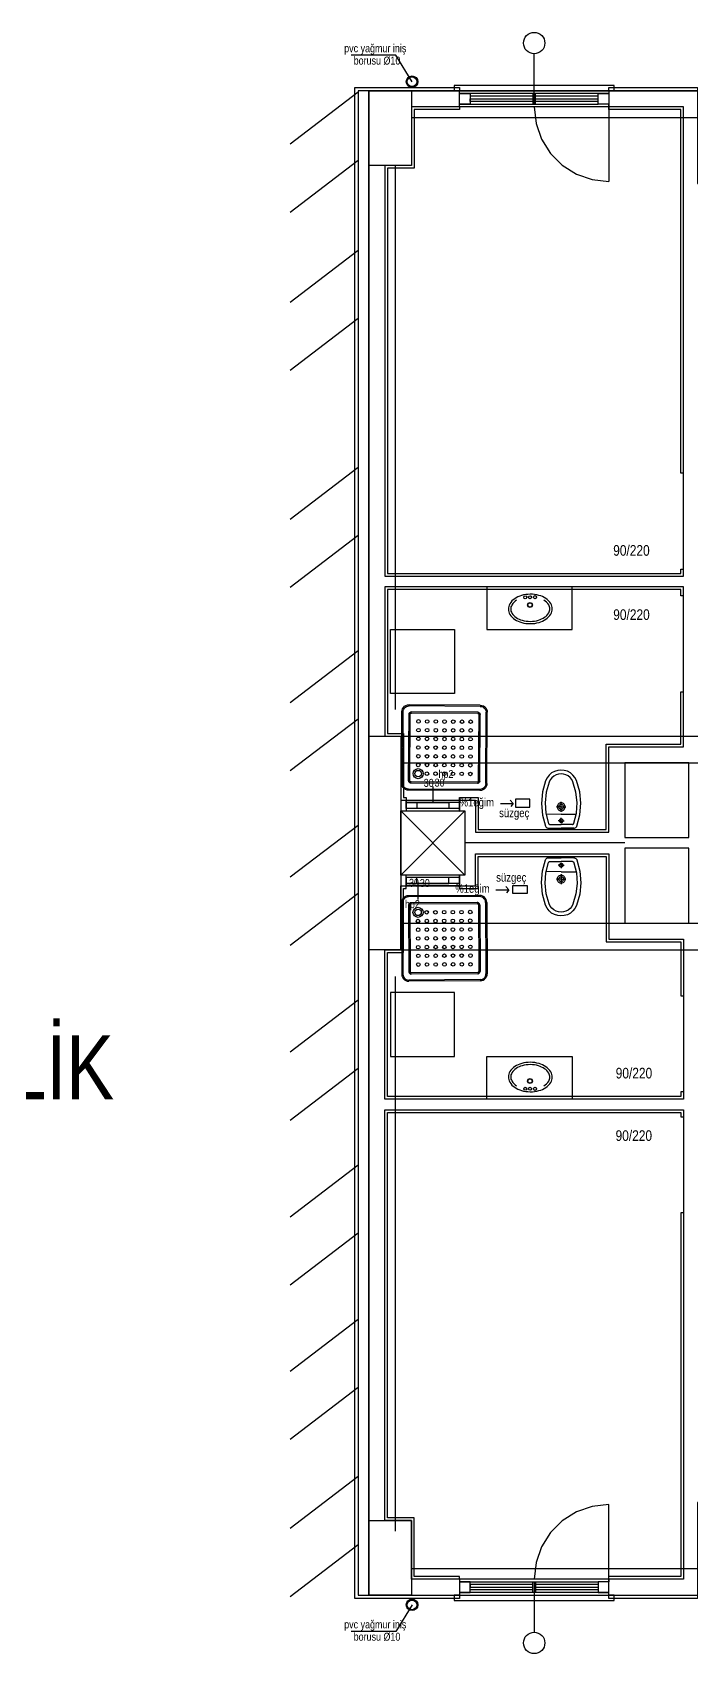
# Model space of a CAD drawing. Header units: centimetres. Extents: x 0 to 13234, y -30 to 2970.
# Drawn here: x 1160 to 1469, y 1161 to 1921 of the extents above; entities that cross this region are included whole.
import ezdxf
from ezdxf.enums import TextEntityAlignment as Align

# ---------------------------------------------------------------- set-up
doc = ezdxf.new("R2010")
doc.units = ezdxf.units.CM
doc.layers.add('SCOTT-ANTET', color=4, linetype='CONTINUOUS')
doc.layers.add('SCOTT-MIMARI', color=8, linetype='CONTINUOUS')
doc.styles.get("Standard").update_dxf_attribs({"font": 'arial.ttf', "width": 0.8})

msp = doc.modelspace()

# ---------------------------------------------------------------- linework, layer by layer
at = {"layer": 'SCOTT-MIMARI'}
for p, q in [((1330.23, 1910.21), (1309.29, 1910.21)), ((1337.87, 1897.79), (1330.23, 1910.21)), ((1369.83, 1605.63), (1336.47, 1605.8)), ((1369.83, 1605.07), (1336.47, 1605.25)), ((1332.94, 1569.13), (1333.12, 1602.48)), ((1333.5, 1569.12), (1333.68, 1602.48)), ((1336.28, 1570.22), (1336.45, 1601.35)), ((1336.84, 1570.22), (1337.01, 1601.35)), ((1368.7, 1601.74), (1337.56, 1601.9)), ((1368.7, 1602.3), (1337.57, 1602.46)), ((1369.09, 1570.05), (1369.25, 1601.18)), ((1369.64, 1570.04), (1369.81, 1601.18)), ((1372.42, 1568.92), (1372.59, 1602.28)), ((1372.97, 1568.91), (1373.15, 1602.27)), ((1369.62, 1566.15), (1336.26, 1566.33)), ((1369.62, 1565.59), (1336.26, 1565.77)), ((1368.53, 1569.49), (1337.39, 1569.66)), ((1368.53, 1568.94), (1337.39, 1569.1)), ((1347.63, 1567.49), (1347.61, 1559.98)), ((1407.75, 1557.97), (1405.53, 1557.96)), ((1407.76, 1555.71), (1407.74, 1560.28)), ((1407.75, 1557.97), (1409.97, 1557.98)), ((1407.77, 1554.47), (1400.71, 1554.43)), ((1407.78, 1551.47), (1406.38, 1551.46)), ((1407.77, 1554.47), (1414.83, 1554.51)), ((1407.79, 1550.25), (1407.77, 1552.8)), ((1407.78, 1551.47), (1409.18, 1551.48)), ((1401.85, 1547.94), (1407.8, 1547.97)), ((1402.05, 1547.94), (1402.05, 1547.79)), ((1402.4, 1547.44), (1407.8, 1547.47)), ((1402.54, 1549.69), (1407.79, 1549.72)), ((1413.04, 1549.75), (1407.79, 1549.72)), ((1413.75, 1548), (1407.8, 1547.97)), ((1413.2, 1547.5), (1407.8, 1547.47)), ((1413.55, 1548), (1413.55, 1547.85)), ((1407.77, 1527.59), (1400.71, 1527.62)), ((1401.85, 1534.12), (1407.8, 1534.09)), ((1402.05, 1534.12), (1402.05, 1534.27)), ((1402.4, 1534.62), (1407.8, 1534.59)), ((1402.54, 1532.36), (1407.79, 1532.34)), ((1407.78, 1530.59), (1406.38, 1530.6)), ((1407.79, 1531.81), (1407.77, 1529.26)), ((1407.77, 1527.59), (1414.83, 1527.55)), ((1407.78, 1530.59), (1409.18, 1530.58)), ((1413.04, 1532.31), (1407.79, 1532.34)), ((1413.2, 1534.56), (1407.8, 1534.59)), ((1413.75, 1534.06), (1407.8, 1534.09)), ((1413.55, 1534.06), (1413.55, 1534.21)), ((1340.74, 1514.57), (1340.72, 1522.08)), ((1407.75, 1524.09), (1405.53, 1524.1)), ((1407.76, 1526.35), (1407.74, 1521.78)), ((1407.75, 1524.09), (1409.97, 1524.08)), ((1332.87, 1512.93), (1333.05, 1479.57)), ((1333.43, 1512.94), (1333.6, 1479.58)), ((1369.55, 1516.46), (1336.19, 1516.29)), ((1369.55, 1515.91), (1336.19, 1515.73)), ((1368.46, 1513.12), (1337.32, 1512.96)), ((1368.46, 1512.57), (1337.32, 1512.4)), ((1369.02, 1512.01), (1369.18, 1480.88)), ((1369.57, 1512.02), (1369.74, 1480.88)), ((1372.35, 1513.14), (1372.52, 1479.78)), ((1372.9, 1513.15), (1373.08, 1479.79)), ((1336.21, 1511.84), (1336.38, 1480.7)), ((1336.77, 1511.84), (1336.93, 1480.71)), ((1369.76, 1476.99), (1336.4, 1476.81)), ((1369.76, 1476.43), (1336.4, 1476.26)), ((1368.63, 1480.32), (1337.49, 1480.15)), ((1368.63, 1479.76), (1337.5, 1479.6)), ((1337.87, 1183.98), (1330.23, 1171.56)), ((1330.23, 1171.56), (1309.29, 1171.56))]:
    msp.add_line(p, q, dxfattribs=at)
for points in [[(1395.1, 1887.28), (1395.1, 1910.9)], [(1312.6, 1892.87), (1280.76, 1868.51)], [(1360.1, 1188.53), (1360.1, 1187.03), (1311.1, 1187.03), (1311.1, 1895.03), (1360.1, 1895.03), (1360.1, 1893.53)], [(1317.6, 1893.53), (1312.6, 1893.53), (1312.6, 1188.53), (1317.6, 1188.53), (1317.6, 1893.53)], [(1317.6, 1893.53), (1317.6, 1188.53), (1992.6, 1188.53), (1992.6, 1233.53), (2317.6, 1233.53), (2317.6, 1188.53), (2985.1, 1188.53), (2985.1, 1893.53), (1317.6, 1893.53)], [(1337.6, 1893.53), (1337.6, 1858.53), (1317.6, 1858.53), (1317.6, 1893.53), (1337.6, 1893.53)], [(1337.6, 1893.53), (1626.35, 1893.53)], [(1430.1, 1893.53), (1432.6, 1893.53), (1432.6, 1896.03), (1357.6, 1896.03), (1357.6, 1893.53), (1360.1, 1893.53)], [(1430.1, 1886.03), (1360.1, 1886.03), (1360.1, 1893.53), (1430.1, 1893.53), (1430.1, 1886.03), (1430.1, 1887.28), (1425.1, 1887.28), (1425.1, 1892.28), (1430.1, 1892.28), (1360.1, 1892.28), (1365.1, 1892.28), (1365.1, 1887.28), (1360.1, 1887.28), (1425.1, 1887.28), (1425.1, 1888.53), (1395.73, 1888.53)], [(1395.73, 1887.28), (1395.73, 1892.28), (1394.48, 1892.28), (1394.48, 1887.28), (1395.73, 1887.28)], [(1430.1, 1893.53), (1430.1, 1895.03), (1471.6, 1895.03), (1471.6, 1850.03), (1512.6, 1850.03), (1512.6, 1848.53)], [(1465.1, 1666.03), (1465.1, 1886.03), (1337.6, 1886.03), (1337.6, 1858.53), (1325.1, 1858.53), (1325.1, 1666.03), (1465.1, 1666.03)], [(1360.1, 1886.03), (1360.1, 1884.78), (1338.85, 1884.78), (1338.85, 1857.28), (1326.35, 1857.28), (1326.35, 1667.28), (1463.85, 1667.28), (1463.85, 1669.31), (1465.1, 1669.31)], [(1394.48, 1891.03), (1365.1, 1891.03)], [(1394.48, 1888.53), (1365.1, 1888.53), (1365.1, 1889.78), (1394.48, 1889.78)], [(1395.1, 1886.03), (1395.98, 1878.24), (1398.57, 1870.84), (1402.74, 1864.21), (1408.28, 1858.67), (1414.92, 1854.5), (1422.31, 1851.91), (1430.1, 1851.03)], [(1395.73, 1889.78), (1425.1, 1889.78), (1425.1, 1891.03), (1395.73, 1891.03)], [(1465.1, 1714.31), (1463.85, 1714.31), (1463.85, 1884.78), (1430.1, 1884.78), (1430.1, 1886.03)], [(1430.1, 1886.03), (1430.1, 1851.03)], [(1337.6, 1881.03), (1606.35, 1881.03)], [(1317.6, 1603.53), (1317.6, 1863.53)], [(1312.6, 1860.92), (1280.76, 1836.55)], [(1330.1, 1603.53), (1330.1, 1858.53)], [(1312.6, 1818.76), (1280.76, 1794.4)], [(1312.6, 1786.8), (1280.76, 1762.44)], [(1312.6, 1717.07), (1280.76, 1692.71)], [(1312.6, 1685.11), (1280.76, 1660.75)], [(1430.1, 1546.03), (1430.1, 1586.03), (1465.1, 1586.03), (1465.1, 1661.03), (1325.1, 1661.03), (1325.1, 1591.03), (1332.6, 1591.03), (1332.6, 1561.03), (1367.6, 1561.03), (1367.6, 1546.03), (1430.1, 1546.03)], [(1465.1, 1656.89), (1463.85, 1656.89), (1463.85, 1659.78), (1326.35, 1659.78), (1326.35, 1592.28), (1333.85, 1592.28), (1333.85, 1562.28), (1335.12, 1562.28), (1335.12, 1561.03)], [(1372.87, 1661.03), (1372.87, 1641.03), (1412.87, 1641.03), (1412.87, 1661.03)], [(1389.15, 1657.01), (1388.32, 1656.74), (1387.51, 1656.4), (1386.73, 1655.99), (1385.98, 1655.53)], [(1393.24, 1657.6), (1392.2, 1657.56), (1391.17, 1657.44), (1390.15, 1657.26), (1389.15, 1657.01)], [(1397.33, 1657.07), (1396.32, 1657.3), (1395.3, 1657.47), (1394.27, 1657.57), (1393.24, 1657.6)], [(1400.52, 1655.63), (1399.77, 1656.08), (1398.98, 1656.48), (1398.17, 1656.81), (1397.33, 1657.07)], [(1383.69, 1653.12), (1383.39, 1652.54), (1383.17, 1651.93), (1383.04, 1651.29), (1383, 1650.64)], [(1383, 1650.64), (1383.05, 1649.99), (1383.19, 1649.35), (1383.42, 1648.74), (1383.73, 1648.16)], [(1385.98, 1655.53), (1385.32, 1655.02), (1384.71, 1654.45), (1384.16, 1653.81), (1383.69, 1653.12)], [(1384.63, 1652.55), (1384.4, 1652.11), (1384.23, 1651.63), (1384.13, 1651.14), (1384.1, 1650.64)], [(1384.1, 1650.64), (1384.14, 1650.14), (1384.24, 1649.66), (1384.42, 1649.19), (1384.65, 1648.74)], [(1386.84, 1654.78), (1386.19, 1654.33), (1385.6, 1653.8), (1385.08, 1653.2), (1384.63, 1652.55)], [(1384.65, 1648.74), (1385.07, 1648.16), (1385.54, 1647.61), (1386.07, 1647.13), (1386.65, 1646.7)], [(1401.91, 1652.67), (1401.45, 1653.32), (1400.92, 1653.9), (1400.32, 1654.42), (1399.67, 1654.87)], [(1399.97, 1646.79), (1400.54, 1647.23), (1401.07, 1647.72), (1401.53, 1648.27), (1401.94, 1648.86)], [(1402.84, 1653.25), (1402.36, 1653.94), (1401.81, 1654.57), (1401.19, 1655.13), (1400.52, 1655.63)], [(1402.47, 1650.77), (1402.43, 1651.27), (1402.32, 1651.76), (1402.15, 1652.23), (1401.91, 1652.67)], [(1401.94, 1648.86), (1402.17, 1649.31), (1402.34, 1649.78), (1402.44, 1650.27), (1402.47, 1650.77)], [(1403.56, 1650.78), (1403.51, 1651.43), (1403.37, 1652.07), (1403.15, 1652.68), (1402.84, 1653.25)], [(1402.87, 1648.3), (1403.17, 1648.87), (1403.39, 1649.49), (1403.52, 1650.13), (1403.56, 1650.78)], [(1383.73, 1648.16), (1384.21, 1647.48), (1384.76, 1646.85), (1385.38, 1646.28), (1386.05, 1645.79)], [(1386.05, 1645.79), (1386.8, 1645.33), (1387.59, 1644.94), (1388.4, 1644.61), (1389.24, 1644.35)], [(1386.65, 1646.7), (1387.33, 1646.29), (1388.04, 1645.93), (1388.77, 1645.64), (1389.52, 1645.4)], [(1389.24, 1644.35), (1390.25, 1644.11), (1391.27, 1643.94), (1392.3, 1643.85), (1393.33, 1643.82)], [(1389.52, 1645.4), (1390.46, 1645.18), (1391.41, 1645.03), (1392.36, 1644.94), (1393.32, 1644.91)], [(1393.32, 1644.91), (1394.28, 1644.95), (1395.24, 1645.05), (1396.18, 1645.22), (1397.12, 1645.45)], [(1393.33, 1643.82), (1394.36, 1643.86), (1395.39, 1643.97), (1396.41, 1644.15), (1397.42, 1644.4)], [(1397.12, 1645.45), (1397.87, 1645.7), (1398.6, 1646.01), (1399.3, 1646.37), (1399.97, 1646.79)], [(1397.42, 1644.4), (1398.25, 1644.68), (1399.06, 1645.02), (1399.84, 1645.42), (1400.58, 1645.89)], [(1400.58, 1645.89), (1401.25, 1646.39), (1401.86, 1646.97), (1402.4, 1647.6), (1402.87, 1648.3)], [(1327.79, 1611.02), (1327.79, 1641.02), (1357.79, 1641.02), (1357.79, 1611.02), (1327.79, 1611.02)], [(1312.6, 1631.1), (1280.76, 1606.74)], [(1360.11, 1561), (1360.11, 1562.28), (1368.85, 1562.28), (1368.85, 1547.28), (1428.85, 1547.28), (1428.85, 1587.28), (1463.85, 1587.28), (1463.85, 1611.89), (1465.1, 1611.89)], [(1333.12, 1602.48), (1333.21, 1603.23), (1333.46, 1603.93), (1333.86, 1604.56), (1334.39, 1605.09), (1335.02, 1605.48), (1335.73, 1605.72), (1336.47, 1605.8)], [(1333.68, 1602.48), (1333.75, 1603.1), (1333.96, 1603.69), (1334.29, 1604.21), (1334.73, 1604.65), (1335.26, 1604.98), (1335.85, 1605.18), (1336.47, 1605.25)], [(1369.83, 1605.63), (1370.57, 1605.54), (1371.28, 1605.29), (1371.91, 1604.89), (1372.43, 1604.36), (1372.83, 1603.72), (1373.07, 1603.02), (1373.15, 1602.27)], [(1369.83, 1605.07), (1370.45, 1605), (1371.03, 1604.79), (1371.56, 1604.45), (1372, 1604.01), (1372.33, 1603.48), (1372.53, 1602.89), (1372.59, 1602.28)], [(1312.6, 1599.14), (1280.76, 1574.78)], [(1336.45, 1601.35), (1336.48, 1601.6), (1336.56, 1601.84), (1336.7, 1602.05), (1336.87, 1602.22), (1337.08, 1602.35), (1337.32, 1602.43), (1337.57, 1602.46)], [(1337.01, 1601.35), (1337.02, 1601.48), (1337.06, 1601.59), (1337.13, 1601.7), (1337.22, 1601.79), (1337.32, 1601.85), (1337.44, 1601.89), (1337.56, 1601.9)], [(1368.7, 1602.3), (1368.95, 1602.27), (1369.18, 1602.18), (1369.39, 1602.05), (1369.57, 1601.87), (1369.7, 1601.66), (1369.78, 1601.43), (1369.81, 1601.18)], [(1368.7, 1601.74), (1368.82, 1601.73), (1368.94, 1601.68), (1369.05, 1601.62), (1369.13, 1601.53), (1369.2, 1601.42), (1369.24, 1601.3), (1369.25, 1601.18)], [(1317.6, 1491.03), (1317.6, 1591.03), (1332.6, 1591.03), (1332.6, 1491.03), (1317.6, 1491.03)], [(1332.6, 1591.03), (1643.85, 1591.03)], [(1332.6, 1578.53), (1643.85, 1578.53)], [(1407.66, 1575.22), (1406.12, 1575.06), (1404.64, 1574.59), (1403.29, 1573.84), (1402.11, 1572.84), (1401.15, 1571.62), (1400.46, 1570.23)], [(1407.67, 1573.47), (1406.48, 1573.34), (1405.33, 1572.98), (1404.28, 1572.4), (1403.37, 1571.62), (1402.63, 1570.68), (1402.09, 1569.61)], [(1414.91, 1570.3), (1414.21, 1571.68), (1413.24, 1572.89), (1412.05, 1573.89), (1410.69, 1574.62), (1409.2, 1575.07), (1407.66, 1575.22)], [(1413.28, 1569.66), (1412.74, 1570.73), (1411.99, 1571.67), (1411.07, 1572.44), (1410.01, 1573.01), (1408.86, 1573.36), (1407.67, 1573.47)], [(1467.6, 1543.53), (1467.6, 1578.53), (1437.6, 1578.53), (1437.6, 1543.53), (1467.6, 1543.53)], [(1336.26, 1565.77), (1335.52, 1565.86), (1334.81, 1566.11), (1334.18, 1566.51), (1333.66, 1567.04), (1333.27, 1567.68), (1333.02, 1568.38), (1332.94, 1569.13)], [(1336.26, 1566.33), (1335.65, 1566.4), (1335.06, 1566.61), (1334.53, 1566.94), (1334.1, 1567.39), (1333.77, 1567.91), (1333.56, 1568.5), (1333.5, 1569.12)], [(1337.39, 1569.1), (1337.14, 1569.13), (1336.91, 1569.21), (1336.7, 1569.35), (1336.52, 1569.52), (1336.39, 1569.74), (1336.31, 1569.97), (1336.28, 1570.22)], [(1337.39, 1569.66), (1337.27, 1569.67), (1337.15, 1569.71), (1337.05, 1569.78), (1336.96, 1569.87), (1336.89, 1569.98), (1336.85, 1570.09), (1336.84, 1570.22)], [(1369.09, 1570.05), (1369.07, 1569.92), (1369.03, 1569.8), (1368.96, 1569.7), (1368.88, 1569.61), (1368.77, 1569.55), (1368.65, 1569.51), (1368.53, 1569.49)], [(1369.64, 1570.04), (1369.61, 1569.8), (1369.53, 1569.56), (1369.4, 1569.35), (1369.22, 1569.18), (1369.01, 1569.04), (1368.77, 1568.96), (1368.53, 1568.94)], [(1372.42, 1568.92), (1372.34, 1568.3), (1372.14, 1567.71), (1371.8, 1567.19), (1371.36, 1566.75), (1370.83, 1566.42), (1370.24, 1566.22), (1369.62, 1566.15)], [(1372.97, 1568.91), (1372.89, 1568.17), (1372.64, 1567.47), (1372.23, 1566.84), (1371.7, 1566.31), (1371.07, 1565.92), (1370.36, 1565.67), (1369.62, 1565.59)], [(1400.46, 1570.23), (1398.99, 1564.99), (1398.49, 1559.57), (1398.98, 1554.15), (1400.44, 1548.91)], [(1402.09, 1569.61), (1400.74, 1564.85), (1400.24, 1559.92), (1400.61, 1554.99), (1401.83, 1550.2)], [(1413.74, 1550.26), (1414.92, 1555.06), (1415.23, 1560), (1414.68, 1564.92), (1413.28, 1569.66)], [(1415.15, 1548.98), (1416.56, 1554.24), (1416.99, 1559.66), (1416.44, 1565.08), (1414.91, 1570.3)], [(1360.11, 1561), (1360.11, 1561), (1360.1, 1556), (1360.1, 1557.19), (1335.1, 1557.25), (1335.12, 1561.06), (1360.11, 1561)], [(1335.1, 1556.06), (1360.1, 1556), (1360.11, 1560.98), (1335.11, 1561.06), (1335.1, 1556.06)], [(1335.11, 1560.03), (1335.11, 1560.03)], [(1355.11, 1559.99), (1335.11, 1559.98)], [(1335.11, 1559.98), (1340.11, 1559.97), (1340.1, 1557.24)], [(1340.11, 1560.02), (1355.11, 1559.99)], [(1360.11, 1559.98), (1355.11, 1559.99), (1355.1, 1557.21)], [(1379.25, 1559.54), (1385.33, 1559.54), (1383.92, 1561.03), (1385.33, 1559.54), (1384.12, 1558.08)], [(1386.42, 1557.81), (1393.12, 1557.81), (1393.12, 1561.51), (1386.42, 1561.51), (1386.42, 1557.81)], [(1407.74, 1559.84), (1407.35, 1559.8), (1406.98, 1559.68), (1406.64, 1559.48), (1406.35, 1559.22), (1406.12, 1558.9), (1405.96, 1558.54), (1405.88, 1558.16), (1405.88, 1557.76), (1405.97, 1557.38), (1406.13, 1557.02), (1406.36, 1556.71), (1406.65, 1556.45), (1406.99, 1556.25), (1407.37, 1556.13), (1407.76, 1556.09)], [(1407.74, 1559.12), (1407.5, 1559.09), (1407.28, 1559.02), (1407.07, 1558.9), (1406.89, 1558.74), (1406.75, 1558.54), (1406.65, 1558.32), (1406.6, 1558.08), (1406.61, 1557.84), (1406.66, 1557.61), (1406.76, 1557.39), (1406.9, 1557.2), (1407.08, 1557.04), (1407.29, 1556.92), (1407.51, 1556.84), (1407.75, 1556.82)], [(1407.76, 1556.09), (1408.15, 1556.14), (1408.52, 1556.26), (1408.86, 1556.46), (1409.15, 1556.72), (1409.38, 1557.04), (1409.53, 1557.4), (1409.61, 1557.78), (1409.61, 1558.18), (1409.53, 1558.56), (1409.37, 1558.92), (1409.14, 1559.23), (1408.84, 1559.49), (1408.5, 1559.69), (1408.13, 1559.81), (1407.74, 1559.84)], [(1407.75, 1556.82), (1407.99, 1556.85), (1408.22, 1556.92), (1408.43, 1557.04), (1408.61, 1557.2), (1408.75, 1557.4), (1408.84, 1557.62), (1408.89, 1557.86), (1408.89, 1558.1), (1408.84, 1558.33), (1408.74, 1558.55), (1408.6, 1558.74), (1408.42, 1558.9), (1408.21, 1559.02), (1407.98, 1559.1), (1407.74, 1559.12)], [(1362.6, 1556.03), (1362.6, 1526.03), (1332.6, 1526.03), (1332.6, 1556.03), (1362.6, 1556.03), (1332.6, 1526.03), (1332.6, 1556.03), (1362.6, 1526.03)], [(1401.83, 1550.2), (1401.9, 1550.06), (1401.99, 1549.93), (1402.11, 1549.83), (1402.24, 1549.75), (1402.39, 1549.71), (1402.54, 1549.69)], [(1407.78, 1552.35), (1407.59, 1552.32), (1407.42, 1552.27), (1407.26, 1552.18), (1407.13, 1552.05), (1407.02, 1551.9), (1406.95, 1551.74), (1406.91, 1551.56), (1406.91, 1551.37), (1406.95, 1551.2), (1407.03, 1551.03), (1407.13, 1550.88), (1407.27, 1550.76), (1407.43, 1550.67), (1407.6, 1550.61), (1407.79, 1550.6)], [(1407.79, 1550.6), (1407.97, 1550.62), (1408.14, 1550.67), (1408.3, 1550.76), (1408.43, 1550.89), (1408.54, 1551.04), (1408.61, 1551.2), (1408.65, 1551.38), (1408.65, 1551.57), (1408.61, 1551.74), (1408.54, 1551.91), (1408.43, 1552.06), (1408.29, 1552.18), (1408.13, 1552.27), (1407.96, 1552.33), (1407.78, 1552.35)], [(1413.04, 1549.75), (1413.19, 1549.76), (1413.34, 1549.81), (1413.47, 1549.89), (1413.59, 1549.99), (1413.68, 1550.12), (1413.74, 1550.26)], [(1312.6, 1549.3), (1280.76, 1524.94)], [(1400.44, 1548.91), (1400.57, 1548.64), (1400.76, 1548.4), (1400.99, 1548.2), (1401.26, 1548.06), (1401.55, 1547.97), (1401.85, 1547.94)], [(1402.05, 1547.79), (1402.06, 1547.71), (1402.09, 1547.64), (1402.13, 1547.57), (1402.18, 1547.52), (1402.25, 1547.48), (1402.32, 1547.45), (1402.4, 1547.44)], [(1413.2, 1547.5), (1413.28, 1547.51), (1413.35, 1547.53), (1413.42, 1547.57), (1413.47, 1547.63), (1413.52, 1547.7), (1413.54, 1547.77), (1413.55, 1547.85)], [(1413.75, 1548), (1414.05, 1548.03), (1414.34, 1548.12), (1414.6, 1548.27), (1414.83, 1548.47), (1415.02, 1548.71), (1415.15, 1548.98)], [(1430.1, 1536.03), (1430.1, 1496.03), (1465.1, 1496.03), (1465.1, 1421.03), (1325.1, 1421.03), (1325.1, 1491.03), (1332.6, 1491.03), (1332.6, 1521.03), (1367.6, 1521.03), (1367.6, 1536.03), (1430.1, 1536.03)], [(1360.11, 1521.08), (1360.11, 1519.78), (1368.85, 1519.78), (1368.85, 1534.78), (1428.85, 1534.78), (1428.85, 1494.78), (1463.85, 1494.78), (1463.85, 1469.34), (1465.1, 1469.34)], [(1437.6, 1541.03), (1362.6, 1541.03)], [(1467.6, 1503.53), (1467.6, 1538.53), (1437.6, 1538.53), (1437.6, 1503.53), (1467.6, 1503.53)], [(1400.46, 1511.83), (1398.99, 1517.07), (1398.49, 1522.49), (1398.98, 1527.91), (1400.44, 1533.15)], [(1402.09, 1512.45), (1400.74, 1517.21), (1400.24, 1522.13), (1400.61, 1527.07), (1401.83, 1531.86)], [(1400.44, 1533.15), (1400.57, 1533.42), (1400.76, 1533.66), (1400.99, 1533.85), (1401.26, 1534), (1401.55, 1534.09), (1401.85, 1534.12)], [(1401.83, 1531.86), (1401.9, 1532), (1401.99, 1532.13), (1402.11, 1532.23), (1402.24, 1532.3), (1402.39, 1532.35), (1402.54, 1532.36)], [(1402.05, 1534.27), (1402.06, 1534.35), (1402.09, 1534.42), (1402.13, 1534.49), (1402.18, 1534.54), (1402.25, 1534.58), (1402.32, 1534.61), (1402.4, 1534.62)], [(1407.78, 1529.71), (1407.59, 1529.73), (1407.42, 1529.79), (1407.26, 1529.88), (1407.13, 1530.01), (1407.02, 1530.15), (1406.95, 1530.32), (1406.91, 1530.5), (1406.91, 1530.68), (1406.95, 1530.86), (1407.03, 1531.03), (1407.13, 1531.18), (1407.27, 1531.3), (1407.43, 1531.39), (1407.6, 1531.44), (1407.79, 1531.46)], [(1407.79, 1531.46), (1407.97, 1531.44), (1408.14, 1531.39), (1408.3, 1531.29), (1408.43, 1531.17), (1408.54, 1531.02), (1408.61, 1530.85), (1408.65, 1530.68), (1408.65, 1530.49), (1408.61, 1530.31), (1408.54, 1530.15), (1408.43, 1530), (1408.29, 1529.88), (1408.13, 1529.79), (1407.96, 1529.73), (1407.78, 1529.71)], [(1413.04, 1532.31), (1413.19, 1532.29), (1413.34, 1532.25), (1413.47, 1532.17), (1413.59, 1532.07), (1413.68, 1531.94), (1413.74, 1531.8)], [(1413.2, 1534.56), (1413.28, 1534.55), (1413.35, 1534.53), (1413.42, 1534.48), (1413.47, 1534.43), (1413.52, 1534.36), (1413.54, 1534.29), (1413.55, 1534.21)], [(1413.74, 1531.8), (1414.92, 1527), (1415.23, 1522.06), (1414.68, 1517.14), (1413.28, 1512.39)], [(1413.75, 1534.06), (1414.05, 1534.03), (1414.34, 1533.93), (1414.6, 1533.79), (1414.83, 1533.59), (1415.02, 1533.35), (1415.15, 1533.08)], [(1415.15, 1533.08), (1416.56, 1527.82), (1416.99, 1522.39), (1416.44, 1516.98), (1414.91, 1511.75)], [(1465.1, 1424.34), (1463.85, 1424.34), (1463.85, 1422.28), (1326.35, 1422.28), (1326.35, 1489.78), (1333.85, 1489.78), (1333.85, 1519.78), (1335.11, 1519.78), (1335.11, 1521.03)], [(1360.11, 1521.06), (1360.11, 1521.06), (1360.1, 1526.06), (1360.1, 1524.86), (1335.1, 1524.81), (1335.12, 1521), (1360.11, 1521.06)], [(1335.1, 1526), (1360.1, 1526.06), (1360.11, 1521.08), (1335.11, 1521), (1335.1, 1526)], [(1335.11, 1522.08), (1340.11, 1522.09), (1340.1, 1524.82)], [(1355.11, 1522.07), (1335.11, 1522.08)], [(1335.11, 1522.03), (1335.11, 1522.03)], [(1340.11, 1522.04), (1355.11, 1522.07)], [(1360.11, 1522.08), (1355.11, 1522.07), (1355.1, 1524.85)], [(1377.21, 1519.11), (1383.29, 1519.11), (1381.88, 1520.6), (1383.29, 1519.11), (1382.08, 1517.64)], [(1385.04, 1521.07), (1391.75, 1521.07), (1391.75, 1517.38), (1385.04, 1517.38), (1385.04, 1521.07)], [(1407.74, 1522.21), (1407.35, 1522.26), (1406.98, 1522.38), (1406.64, 1522.58), (1406.35, 1522.84), (1406.12, 1523.16), (1405.96, 1523.52), (1405.88, 1523.9), (1405.88, 1524.29), (1405.97, 1524.68), (1406.13, 1525.03), (1406.36, 1525.35), (1406.65, 1525.61), (1406.99, 1525.81), (1407.37, 1525.92), (1407.76, 1525.96)], [(1407.74, 1522.94), (1407.5, 1522.96), (1407.28, 1523.04), (1407.07, 1523.16), (1406.89, 1523.32), (1406.75, 1523.52), (1406.65, 1523.74), (1406.6, 1523.97), (1406.61, 1524.21), (1406.66, 1524.45), (1406.76, 1524.67), (1406.9, 1524.86), (1407.08, 1525.02), (1407.29, 1525.14), (1407.51, 1525.21), (1407.75, 1525.24)], [(1407.76, 1525.96), (1408.15, 1525.92), (1408.52, 1525.8), (1408.86, 1525.6), (1409.15, 1525.34), (1409.38, 1525.02), (1409.53, 1524.66), (1409.61, 1524.27), (1409.61, 1523.88), (1409.53, 1523.5), (1409.37, 1523.14), (1409.14, 1522.83), (1408.84, 1522.57), (1408.5, 1522.37), (1408.13, 1522.25), (1407.74, 1522.21)], [(1407.75, 1525.24), (1407.99, 1525.21), (1408.22, 1525.14), (1408.43, 1525.02), (1408.61, 1524.85), (1408.75, 1524.66), (1408.84, 1524.44), (1408.89, 1524.2), (1408.89, 1523.96), (1408.84, 1523.73), (1408.74, 1523.51), (1408.6, 1523.31), (1408.42, 1523.15), (1408.21, 1523.04), (1407.98, 1522.96), (1407.74, 1522.94)], [(1312.6, 1517.34), (1280.76, 1492.98)], [(1336.19, 1516.29), (1335.45, 1516.2), (1334.74, 1515.95), (1334.11, 1515.55), (1333.59, 1515.02), (1333.19, 1514.38), (1332.95, 1513.68), (1332.87, 1512.93)], [(1336.19, 1515.73), (1335.58, 1515.66), (1334.99, 1515.45), (1334.46, 1515.11), (1334.03, 1514.67), (1333.7, 1514.14), (1333.49, 1513.55), (1333.43, 1512.94)], [(1337.32, 1512.96), (1337.07, 1512.93), (1336.84, 1512.84), (1336.63, 1512.71), (1336.45, 1512.53), (1336.32, 1512.32), (1336.24, 1512.09), (1336.21, 1511.84)], [(1337.32, 1512.4), (1337.2, 1512.39), (1337.08, 1512.34), (1336.98, 1512.28), (1336.89, 1512.19), (1336.82, 1512.08), (1336.78, 1511.97), (1336.77, 1511.84)], [(1369.57, 1512.02), (1369.54, 1512.26), (1369.46, 1512.5), (1369.33, 1512.71), (1369.15, 1512.88), (1368.94, 1513.01), (1368.7, 1513.09), (1368.46, 1513.12)], [(1369.02, 1512.01), (1369, 1512.14), (1368.96, 1512.25), (1368.89, 1512.36), (1368.81, 1512.45), (1368.7, 1512.51), (1368.58, 1512.55), (1368.46, 1512.57)], [(1372.9, 1513.15), (1372.82, 1513.89), (1372.57, 1514.59), (1372.16, 1515.22), (1371.63, 1515.75), (1371, 1516.14), (1370.29, 1516.38), (1369.55, 1516.46)], [(1372.35, 1513.14), (1372.27, 1513.76), (1372.07, 1514.35), (1371.73, 1514.87), (1371.29, 1515.31), (1370.76, 1515.64), (1370.17, 1515.84), (1369.55, 1515.91)], [(1407.67, 1508.59), (1406.48, 1508.71), (1405.33, 1509.08), (1404.28, 1509.66), (1403.37, 1510.43), (1402.63, 1511.38), (1402.09, 1512.45)], [(1413.28, 1512.39), (1412.74, 1511.33), (1411.99, 1510.39), (1411.07, 1509.62), (1410.01, 1509.05), (1408.86, 1508.7), (1407.67, 1508.59)], [(1407.66, 1506.84), (1406.12, 1507), (1404.64, 1507.47), (1403.29, 1508.22), (1402.11, 1509.22), (1401.15, 1510.44), (1400.46, 1511.83)], [(1414.91, 1511.75), (1414.21, 1510.38), (1413.24, 1509.17), (1412.05, 1508.17), (1410.69, 1507.44), (1409.2, 1506.99), (1407.66, 1506.84)], [(1332.6, 1503.53), (1643.85, 1503.53)], [(1332.6, 1491.03), (1643.85, 1491.03)], [(1317.6, 1218.53), (1317.6, 1478.53)], [(1330.1, 1218.53), (1330.1, 1478.53)], [(1333.05, 1479.57), (1333.14, 1478.83), (1333.39, 1478.13), (1333.79, 1477.5), (1334.32, 1476.97), (1334.95, 1476.58), (1335.66, 1476.34), (1336.4, 1476.26)], [(1333.6, 1479.58), (1333.68, 1478.96), (1333.89, 1478.37), (1334.22, 1477.85), (1334.66, 1477.41), (1335.19, 1477.08), (1335.78, 1476.88), (1336.4, 1476.81)], [(1336.38, 1480.7), (1336.41, 1480.46), (1336.49, 1480.22), (1336.63, 1480.01), (1336.8, 1479.84), (1337.01, 1479.7), (1337.25, 1479.62), (1337.5, 1479.6)], [(1336.93, 1480.71), (1336.95, 1480.58), (1336.99, 1480.47), (1337.06, 1480.36), (1337.15, 1480.27), (1337.25, 1480.21), (1337.37, 1480.17), (1337.49, 1480.15)], [(1368.63, 1480.32), (1368.75, 1480.33), (1368.87, 1480.37), (1368.98, 1480.44), (1369.06, 1480.53), (1369.13, 1480.64), (1369.17, 1480.75), (1369.18, 1480.88)], [(1368.63, 1479.76), (1368.88, 1479.79), (1369.11, 1479.87), (1369.32, 1480.01), (1369.5, 1480.19), (1369.63, 1480.4), (1369.71, 1480.63), (1369.74, 1480.88)], [(1369.76, 1476.43), (1370.5, 1476.52), (1371.21, 1476.77), (1371.84, 1477.17), (1372.36, 1477.7), (1372.76, 1478.34), (1373, 1479.04), (1373.08, 1479.79)], [(1369.76, 1476.99), (1370.38, 1477.06), (1370.96, 1477.27), (1371.49, 1477.6), (1371.93, 1478.05), (1372.26, 1478.58), (1372.46, 1479.16), (1372.52, 1479.78)], [(1312.6, 1467.36), (1280.76, 1443)], [(1327.79, 1471.04), (1327.79, 1441.04), (1357.79, 1441.04), (1357.79, 1471.04), (1327.79, 1471.04)], [(1372.87, 1421.03), (1372.87, 1441.03), (1412.87, 1441.03), (1412.87, 1421.03)], [(1386.05, 1436.27), (1385.38, 1435.78), (1384.76, 1435.21), (1384.21, 1434.58), (1383.73, 1433.9)], [(1389.24, 1437.71), (1388.4, 1437.45), (1387.59, 1437.12), (1386.8, 1436.73), (1386.05, 1436.27)], [(1389.52, 1436.66), (1388.77, 1436.42), (1388.04, 1436.12), (1387.33, 1435.77), (1386.65, 1435.36)], [(1393.33, 1438.24), (1392.3, 1438.21), (1391.27, 1438.12), (1390.25, 1437.95), (1389.24, 1437.71)], [(1393.32, 1437.15), (1392.36, 1437.12), (1391.41, 1437.03), (1390.46, 1436.88), (1389.52, 1436.66)], [(1397.12, 1436.6), (1396.18, 1436.84), (1395.24, 1437), (1394.28, 1437.11), (1393.32, 1437.15)], [(1397.42, 1437.66), (1396.41, 1437.91), (1395.39, 1438.09), (1394.36, 1438.2), (1393.33, 1438.24)], [(1399.97, 1435.27), (1399.3, 1435.69), (1398.6, 1436.05), (1397.87, 1436.36), (1397.12, 1436.6)], [(1400.58, 1436.17), (1399.84, 1436.64), (1399.06, 1437.04), (1398.25, 1437.38), (1397.42, 1437.66)], [(1402.87, 1433.76), (1402.4, 1434.45), (1401.86, 1435.09), (1401.25, 1435.67), (1400.58, 1436.17)], [(1312.6, 1435.4), (1280.76, 1411.04)], [(1383.73, 1433.9), (1383.42, 1433.32), (1383.19, 1432.71), (1383.05, 1432.07), (1383, 1431.42)], [(1383, 1431.42), (1383.04, 1430.77), (1383.17, 1430.13), (1383.39, 1429.52), (1383.69, 1428.94)], [(1383.69, 1428.94), (1384.16, 1428.25), (1384.71, 1427.61), (1385.32, 1427.04), (1385.98, 1426.53)], [(1384.65, 1433.31), (1384.42, 1432.87), (1384.24, 1432.4), (1384.14, 1431.91), (1384.1, 1431.41)], [(1384.1, 1431.41), (1384.13, 1430.91), (1384.23, 1430.42), (1384.4, 1429.95), (1384.63, 1429.51)], [(1384.63, 1429.51), (1385.08, 1428.86), (1385.6, 1428.26), (1386.19, 1427.73), (1386.84, 1427.28)], [(1386.65, 1435.36), (1386.07, 1434.93), (1385.54, 1434.44), (1385.07, 1433.9), (1384.65, 1433.31)], [(1399.67, 1427.19), (1400.32, 1427.63), (1400.92, 1428.15), (1401.45, 1428.74), (1401.91, 1429.39)], [(1401.94, 1433.19), (1401.53, 1433.79), (1401.07, 1434.34), (1400.54, 1434.83), (1399.97, 1435.27)], [(1400.52, 1426.43), (1401.19, 1426.93), (1401.81, 1427.49), (1402.36, 1428.12), (1402.84, 1428.81)], [(1401.91, 1429.39), (1402.15, 1429.83), (1402.32, 1430.3), (1402.43, 1430.79), (1402.47, 1431.29)], [(1402.47, 1431.29), (1402.44, 1431.79), (1402.34, 1432.28), (1402.17, 1432.75), (1401.94, 1433.19)], [(1402.84, 1428.81), (1403.15, 1429.38), (1403.37, 1429.99), (1403.51, 1430.63), (1403.56, 1431.28)], [(1403.56, 1431.28), (1403.52, 1431.93), (1403.39, 1432.57), (1403.17, 1433.18), (1402.87, 1433.76)], [(1385.98, 1426.53), (1386.73, 1426.06), (1387.51, 1425.66), (1388.32, 1425.32), (1389.15, 1425.05)], [(1389.15, 1425.05), (1390.15, 1424.8), (1391.17, 1424.61), (1392.2, 1424.5), (1393.24, 1424.46)], [(1393.24, 1424.46), (1394.27, 1424.49), (1395.3, 1424.59), (1396.32, 1424.75), (1397.33, 1424.99)], [(1397.33, 1424.99), (1398.17, 1425.25), (1398.98, 1425.58), (1399.77, 1425.97), (1400.52, 1426.43)], [(1465.1, 1416.03), (1465.1, 1196.03), (1337.6, 1196.03), (1337.6, 1223.53), (1325.1, 1223.53), (1325.1, 1416.03), (1465.1, 1416.03)], [(1360.1, 1196.03), (1360.1, 1197.28), (1338.85, 1197.28), (1338.85, 1224.78), (1326.35, 1224.78), (1326.35, 1414.78), (1463.85, 1414.78), (1463.85, 1412.75), (1465.1, 1412.75)], [(1312.6, 1390.08), (1280.76, 1365.72)], [(1465.1, 1367.75), (1463.85, 1367.74), (1463.85, 1197.28), (1430.1, 1197.28)], [(1312.6, 1358.12), (1280.76, 1333.76)], [(1312.6, 1317.77), (1280.76, 1293.41)], [(1312.6, 1285.82), (1280.76, 1261.45)], [(1312.6, 1244.11), (1280.76, 1219.75)], [(1430.1, 1231.03), (1422.31, 1230.15), (1414.92, 1227.56), (1408.28, 1223.39), (1402.74, 1217.85), (1398.57, 1211.22), (1395.98, 1203.82), (1395.1, 1196.03)], [(1512.6, 1233.53), (1512.6, 1232.03), (1471.6, 1232.03), (1471.6, 1187.03), (1430.1, 1187.03), (1430.1, 1188.53)], [(1430.1, 1196.03), (1430.1, 1231.03)], [(1337.6, 1223.53), (1337.6, 1188.53), (1317.6, 1188.53), (1317.6, 1223.53), (1337.6, 1223.53)], [(1312.6, 1212.15), (1280.76, 1187.79)], [(1337.6, 1201.03), (1606.35, 1201.03)], [(1430.1, 1196.03), (1360.1, 1196.03), (1360.1, 1188.53), (1430.1, 1188.53), (1430.1, 1196.03), (1430.1, 1194.78), (1425.1, 1194.78), (1425.1, 1189.78), (1430.1, 1189.78), (1360.1, 1189.78), (1365.1, 1189.78), (1365.1, 1194.78), (1360.1, 1194.78), (1425.1, 1194.78), (1425.1, 1193.53), (1395.73, 1193.53)], [(1394.48, 1193.53), (1365.1, 1193.53), (1365.1, 1192.28), (1394.48, 1192.28)], [(1395.73, 1194.78), (1395.73, 1189.78), (1394.48, 1189.78), (1394.48, 1194.78), (1395.73, 1194.78)], [(1395.1, 1194.78), (1395.1, 1171.16)], [(1430.1, 1196.03), (1430.1, 1197.28)], [(1337.6, 1188.53), (1606.35, 1188.53)], [(1360.1, 1188.53), (1357.6, 1188.53), (1357.6, 1186.03), (1432.6, 1186.03), (1432.6, 1188.53), (1430.1, 1188.53)], [(1394.48, 1191.03), (1365.1, 1191.03)], [(1395.73, 1192.28), (1425.1, 1192.28), (1425.1, 1191.03), (1395.73, 1191.03)]]:
    msp.add_lwpolyline(points, dxfattribs=at)
for centre, radius in [((1395.1, 1915.9), 5), ((1337.87, 1897.79), 2.7), ((1337.87, 1897.79), 2.25), ((1390.91, 1656.19), 0.713), ((1393.16, 1656.21), 0.713), ((1395.46, 1656.23), 0.713), ((1393.16, 1652.58), 1.15), ((1393.16, 1652.58), 0.969), ((1340.88, 1598), 0.834), ((1344.95, 1597.97), 0.834), ((1349.03, 1597.95), 0.834), ((1353.11, 1597.93), 0.834), ((1357.18, 1597.91), 0.834), ((1361.26, 1597.89), 0.834), ((1365.33, 1597.87), 0.834), ((1340.84, 1589.84), 0.834), ((1340.86, 1593.92), 0.834), ((1344.91, 1589.82), 0.834), ((1344.93, 1593.9), 0.834), ((1348.99, 1589.8), 0.834), ((1349.01, 1593.87), 0.834), ((1353.06, 1589.78), 0.834), ((1353.08, 1593.85), 0.834), ((1357.14, 1589.75), 0.834), ((1357.16, 1593.83), 0.834), ((1361.21, 1589.73), 0.834), ((1361.23, 1593.81), 0.834), ((1365.29, 1589.71), 0.834), ((1365.31, 1593.79), 0.834), ((1340.79, 1581.69), 0.834), ((1340.81, 1585.76), 0.834), ((1344.87, 1581.66), 0.834), ((1344.89, 1585.74), 0.834), ((1348.94, 1581.64), 0.834), ((1348.97, 1585.72), 0.834), ((1353.02, 1581.62), 0.834), ((1353.04, 1585.7), 0.834), ((1357.09, 1581.6), 0.834), ((1357.12, 1585.68), 0.834), ((1361.17, 1581.58), 0.834), ((1361.19, 1585.66), 0.834), ((1365.25, 1581.56), 0.834), ((1365.27, 1585.63), 0.834), ((1340.75, 1573.53), 2.36), ((1340.75, 1573.53), 1.53), ((1340.77, 1577.61), 0.834), ((1344.83, 1573.51), 0.834), ((1344.85, 1577.59), 0.834), ((1348.9, 1573.49), 0.834), ((1348.92, 1577.57), 0.834), ((1352.98, 1573.47), 0.834), ((1353, 1577.54), 0.834), ((1357.05, 1573.45), 0.834), ((1357.07, 1577.52), 0.834), ((1361.13, 1573.42), 0.834), ((1361.15, 1577.5), 0.834), ((1365.21, 1573.4), 0.834), ((1365.22, 1577.48), 0.834), ((1340.68, 1508.53), 2.36), ((1340.68, 1508.53), 1.53), ((1340.7, 1504.45), 0.834), ((1344.76, 1508.55), 0.834), ((1344.78, 1504.47), 0.834), ((1348.83, 1508.57), 0.834), ((1348.85, 1504.49), 0.834), ((1352.91, 1508.59), 0.834), ((1352.93, 1504.51), 0.834), ((1356.98, 1508.61), 0.834), ((1357, 1504.54), 0.834), ((1361.06, 1508.63), 0.834), ((1361.08, 1504.56), 0.834), ((1365.14, 1508.66), 0.834), ((1365.15, 1504.58), 0.834), ((1340.72, 1500.37), 0.834), ((1340.74, 1496.29), 0.834), ((1344.8, 1500.39), 0.834), ((1344.82, 1496.32), 0.834), ((1348.87, 1500.41), 0.834), ((1348.9, 1496.34), 0.834), ((1352.95, 1500.44), 0.834), ((1352.97, 1496.36), 0.834), ((1357.02, 1500.46), 0.834), ((1357.05, 1496.38), 0.834), ((1361.1, 1500.48), 0.834), ((1361.12, 1496.4), 0.834), ((1365.18, 1500.5), 0.834), ((1365.2, 1496.42), 0.834), ((1340.77, 1492.22), 0.834), ((1344.84, 1492.24), 0.834), ((1348.92, 1492.26), 0.834), ((1352.99, 1492.28), 0.834), ((1357.07, 1492.3), 0.834), ((1361.14, 1492.33), 0.834), ((1365.22, 1492.35), 0.834), ((1365.24, 1488.27), 0.834), ((1340.79, 1488.14), 0.834), ((1340.81, 1484.06), 0.834), ((1344.86, 1488.16), 0.834), ((1344.88, 1484.08), 0.834), ((1348.94, 1488.18), 0.834), ((1348.96, 1484.11), 0.834), ((1353.01, 1488.2), 0.834), ((1353.04, 1484.13), 0.834), ((1357.09, 1488.23), 0.834), ((1357.11, 1484.15), 0.834), ((1361.16, 1488.25), 0.834), ((1361.19, 1484.17), 0.834), ((1365.26, 1484.19), 0.834), ((1393.16, 1429.47), 1.15), ((1393.16, 1429.47), 0.969), ((1390.91, 1425.86), 0.713), ((1393.16, 1425.85), 0.713), ((1395.46, 1425.83), 0.713), ((1337.87, 1183.98), 2.7), ((1337.87, 1183.98), 2.25), ((1395.1, 1166.16), 5)]:
    msp.add_circle(centre, radius, dxfattribs=at)

# ---------------------------------------------------------------- texts
at = {"layer": 'SCOTT-ANTET', "width": 0.8}
msp.add_text('ROTAŞ MÜHENDİSLİK.PROJE.MÜŞAVİRLİK', height=30, dxfattribs=at).set_placement((510.86, 1450.96), align=Align.TOP_LEFT)
at = {"layer": 'SCOTT-MIMARI', "width": 0.8}
for s, height, p in [('pvc yağmur iniş', 3.75, (1306.08, 1911.61)), ('borusu %%c10', 3.75, (1310.51, 1905.83)), ('90/220', 5, (1432.13, 1675.65)), ('90/220', 5, (1432.15, 1645.55)), ('hp2', 3.75, (1350.24, 1571.51)), ('30', 3.75, (1343.35, 1567.34)), ('30', 3.75, (1348.43, 1567.46)), ('%%%1eğim', 3.994, (1360.15, 1558.14)), ('süzgeç', 3.994, (1378.68, 1553.12)), ('30', 3.75, (1336.44, 1520.51)), ('30', 3.75, (1341.53, 1520.39)), ('%%%1eğim', 3.994, (1358.11, 1517.7)), ('süzgeç', 3.994, (1377.31, 1522.91)), ('hp2', 3.75, (1334.54, 1510.53)), ('90/220', 5, (1433.31, 1430.68)), ('90/220', 5, (1433.24, 1401.4)), ('pvc yağmur iniş', 3.75, (1306.08, 1172.96)), ('borusu %%c10', 3.75, (1310.51, 1167.19))]:
    msp.add_text(s, height=height, dxfattribs=at).set_placement(p)

doc.saveas('drawing.dxf')
